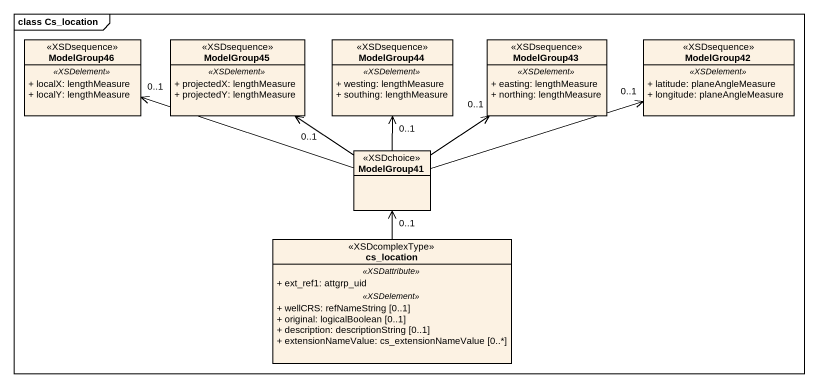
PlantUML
@startuml
mainframe class Cs_location
hide circle
hide empty members
skinparam classAttributeIconSize 0
class ModelGroup46 <<XSDsequence>> {
  .. <<XSDelement>> ..
  + localX: lengthMeasure
  + localY: lengthMeasure
}
class ModelGroup45 <<XSDsequence>> {
  .. <<XSDelement>> ..
  + projectedX: lengthMeasure
  + projectedY: lengthMeasure
}
class ModelGroup44 <<XSDsequence>> {
  .. <<XSDelement>> ..
  + westing: lengthMeasure
  + southing: lengthMeasure
}
class ModelGroup43 <<XSDsequence>> {
  .. <<XSDelement>> ..
  + easting: lengthMeasure
  + northing: lengthMeasure
}
class ModelGroup42 <<XSDsequence>> {
  .. <<XSDelement>> ..
  + latitude: planeAngleMeasure
  + longitude: planeAngleMeasure
}
class ModelGroup41 <<XSDchoice>>
class cs_location <<XSDcomplexType>> {
  .. <<XSDattribute>> ..
  + ext_ref1: attgrp_uid
  .. <<XSDelement>> ..
  + wellCRS: refNameString [0..1]
  + original: logicalBoolean [0..1]
  + description: descriptionString [0..1]
  + extensionNameValue: cs_extensionNameValue [0..*]
}
ModelGroup41 -left-> "0..1" ModelGroup46
ModelGroup41 -up-> "0..1" ModelGroup45
ModelGroup41 -up-> "0..1" ModelGroup44
ModelGroup41 -up-> "0..1" ModelGroup43
ModelGroup41 -right-> "0..1" ModelGroup42
cs_location -up-> "0..1" ModelGroup41
@enduml
